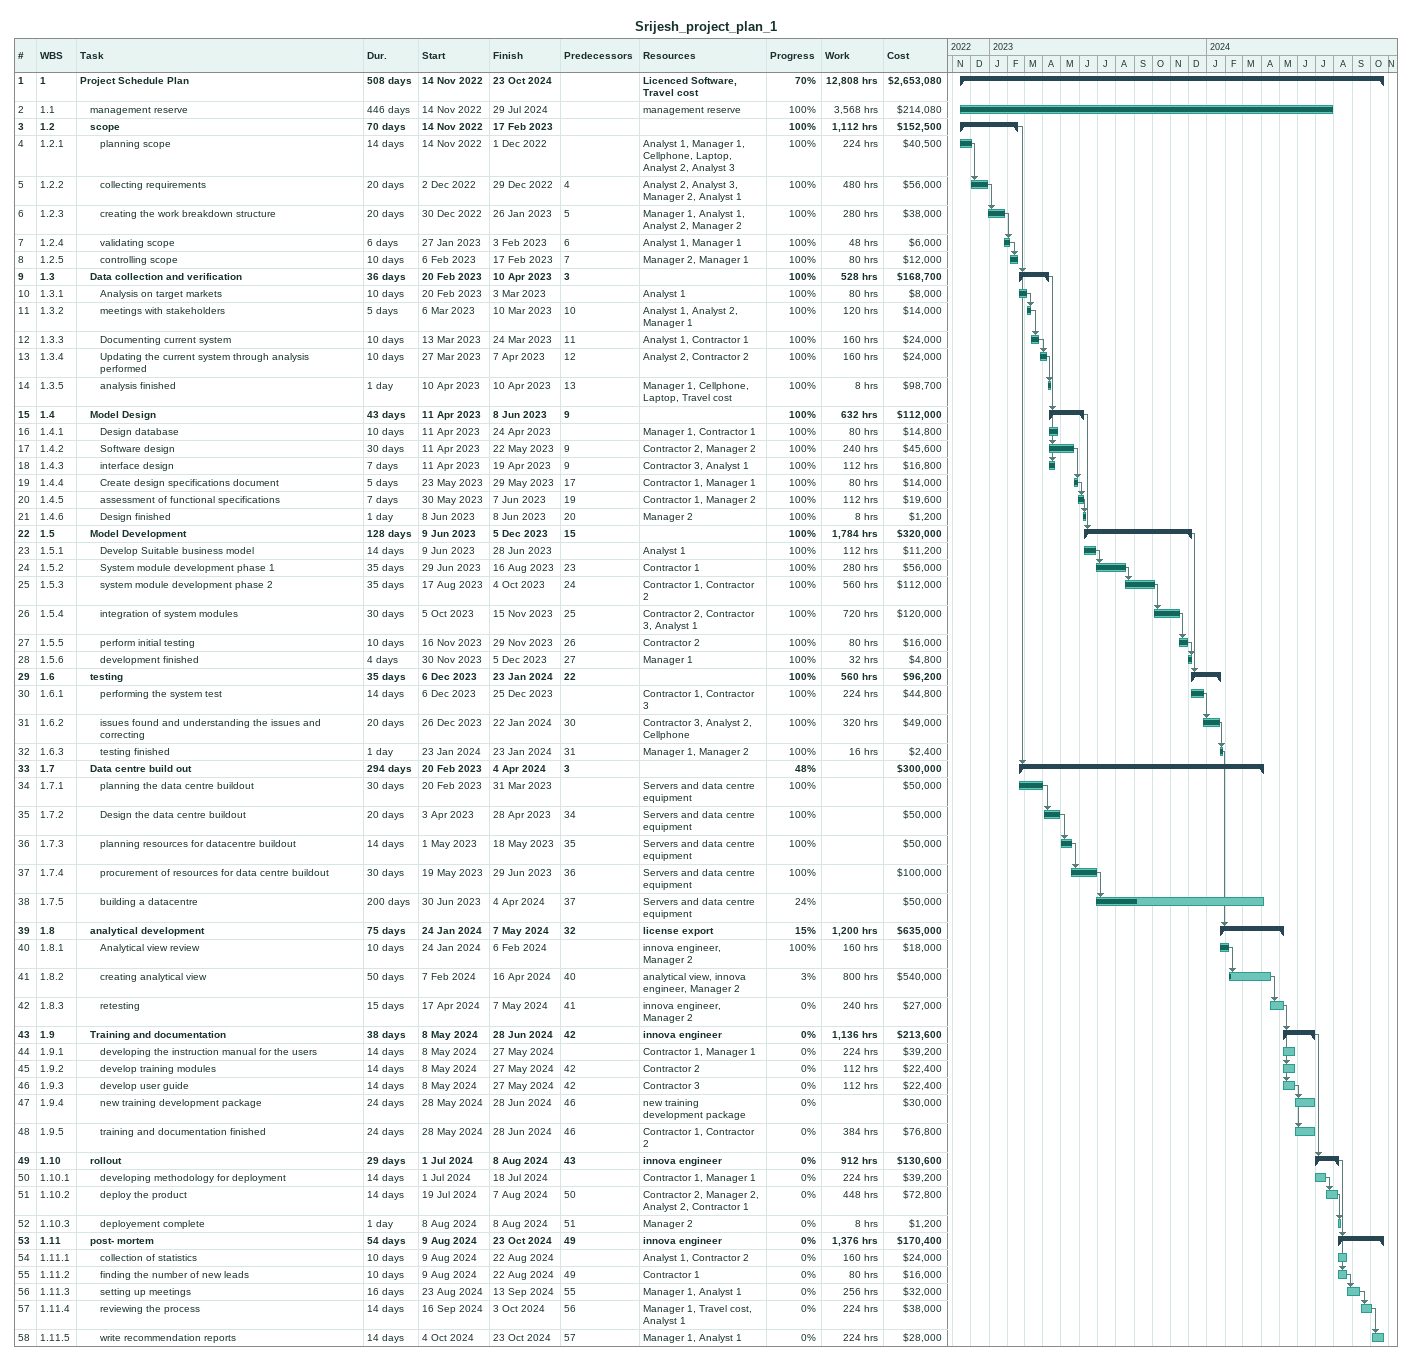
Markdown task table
Srijesh_project_plan_1

| ID | WBS | Task | Duration | Start | Finish | Predecessors | Resources | % complete | Work (h) | Cost ($) |
|---|---|---|---|---|---|---|---|---|---|---|
| 1 | 1 | **Project Schedule Plan** | 508d | 2022-11-14 | 2024-10-23 |  | Licenced Software, Travel cost | 70 | 12808 | 2653080 |
| 2 | 1.1 | management reserve | 446d | 2022-11-14 | 2024-07-29 |  | management reserve | 100 | 3568 | 214080 |
| 3 | 1.2 | **scope** | 70d | 2022-11-14 | 2023-02-17 |  |  | 100 | 1112 | 152500 |
| 4 | 1.2.1 | planning scope | 14d | 2022-11-14 | 2022-12-01 |  | Analyst 1, Manager 1, Cellphone, Laptop, Analyst 2, Analyst 3 | 100 | 224 | 40500 |
| 5 | 1.2.2 | collecting requirements | 20d | 2022-12-02 | 2022-12-29 | 4 | Analyst 2, Analyst 3, Manager 2, Analyst 1 | 100 | 480 | 56000 |
| 6 | 1.2.3 | creating the work breakdown structure | 20d | 2022-12-30 | 2023-01-26 | 5 | Manager 1, Analyst 1, Analyst 2, Manager 2 | 100 | 280 | 38000 |
| 7 | 1.2.4 | validating scope | 6d | 2023-01-27 | 2023-02-03 | 6 | Analyst 1, Manager 1 | 100 | 48 | 6000 |
| 8 | 1.2.5 | controlling scope | 10d | 2023-02-06 | 2023-02-17 | 7 | Manager 2, Manager 1 | 100 | 80 | 12000 |
| 9 | 1.3 | **Data collection and verification** | 36d | 2023-02-20 | 2023-04-10 | 3 |  | 100 | 528 | 168700 |
| 10 | 1.3.1 | Analysis on target markets | 10d | 2023-02-20 | 2023-03-03 |  | Analyst 1 | 100 | 80 | 8000 |
| 11 | 1.3.2 | meetings with stakeholders | 5d | 2023-03-06 | 2023-03-10 | 10 | Analyst 1, Analyst 2, Manager 1 | 100 | 120 | 14000 |
| 12 | 1.3.3 | Documenting current system | 10d | 2023-03-13 | 2023-03-24 | 11 | Analyst 1, Contractor 1 | 100 | 160 | 24000 |
| 13 | 1.3.4 | Updating the current system through analysis performed | 10d | 2023-03-27 | 2023-04-07 | 12 | Analyst 2, Contractor 2 | 100 | 160 | 24000 |
| 14 | 1.3.5 | analysis finished | 1d | 2023-04-10 | 2023-04-10 | 13 | Manager 1, Cellphone, Laptop, Travel cost | 100 | 8 | 98700 |
| 15 | 1.4 | **Model Design** | 43d | 2023-04-11 | 2023-06-08 | 9 |  | 100 | 632 | 112000 |
| 16 | 1.4.1 | Design database | 10d | 2023-04-11 | 2023-04-24 |  | Manager 1, Contractor 1 | 100 | 80 | 14800 |
| 17 | 1.4.2 | Software design | 30d | 2023-04-11 | 2023-05-22 | 9 | Contractor 2, Manager 2 | 100 | 240 | 45600 |
| 18 | 1.4.3 | interface design | 7d | 2023-04-11 | 2023-04-19 | 9 | Contractor 3, Analyst 1 | 100 | 112 | 16800 |
| 19 | 1.4.4 | Create design specifications document | 5d | 2023-05-23 | 2023-05-29 | 17 | Contractor 1, Manager 1 | 100 | 80 | 14000 |
| 20 | 1.4.5 | assessment of functional specifications | 7d | 2023-05-30 | 2023-06-07 | 19 | Contractor 1, Manager 2 | 100 | 112 | 19600 |
| 21 | 1.4.6 | Design finished | 1d | 2023-06-08 | 2023-06-08 | 20 | Manager 2 | 100 | 8 | 1200 |
| 22 | 1.5 | **Model Development** | 128d | 2023-06-09 | 2023-12-05 | 15 |  | 100 | 1784 | 320000 |
| 23 | 1.5.1 | Develop Suitable business model | 14d | 2023-06-09 | 2023-06-28 |  | Analyst 1 | 100 | 112 | 11200 |
| 24 | 1.5.2 | System module development phase 1 | 35d | 2023-06-29 | 2023-08-16 | 23 | Contractor 1 | 100 | 280 | 56000 |
| 25 | 1.5.3 | system module development phase 2 | 35d | 2023-08-17 | 2023-10-04 | 24 | Contractor 1, Contractor 2 | 100 | 560 | 112000 |
| 26 | 1.5.4 | integration of system modules | 30d | 2023-10-05 | 2023-11-15 | 25 | Contractor 2, Contractor 3, Analyst 1 | 100 | 720 | 120000 |
| 27 | 1.5.5 | perform initial testing | 10d | 2023-11-16 | 2023-11-29 | 26 | Contractor 2 | 100 | 80 | 16000 |
| 28 | 1.5.6 | development finished | 4d | 2023-11-30 | 2023-12-05 | 27 | Manager 1 | 100 | 32 | 4800 |
| 29 | 1.6 | **testing** | 35d | 2023-12-06 | 2024-01-23 | 22 |  | 100 | 560 | 96200 |
| 30 | 1.6.1 | performing the system test | 14d | 2023-12-06 | 2023-12-25 |  | Contractor 1, Contractor 3 | 100 | 224 | 44800 |
| 31 | 1.6.2 | issues found and understanding the issues and correcting | 20d | 2023-12-26 | 2024-01-22 | 30 | Contractor 3, Analyst 2, Cellphone | 100 | 320 | 49000 |
| 32 | 1.6.3 | testing finished | 1d | 2024-01-23 | 2024-01-23 | 31 | Manager 1, Manager 2 | 100 | 16 | 2400 |
| 33 | 1.7 | **Data centre build out** | 294d | 2023-02-20 | 2024-04-04 | 3 |  | 48 |  | 300000 |
| 34 | 1.7.1 | planning the data centre buildout | 30d | 2023-02-20 | 2023-03-31 |  | Servers and data centre equipment | 100 |  | 50000 |
| 35 | 1.7.2 | Design the data centre buildout | 20d | 2023-04-03 | 2023-04-28 | 34 | Servers and data centre equipment | 100 |  | 50000 |
| 36 | 1.7.3 | planning resources for datacentre buildout | 14d | 2023-05-01 | 2023-05-18 | 35 | Servers and data centre equipment | 100 |  | 50000 |
| 37 | 1.7.4 | procurement of resources for data centre buildout | 30d | 2023-05-19 | 2023-06-29 | 36 | Servers and data centre equipment | 100 |  | 100000 |
| 38 | 1.7.5 | building a datacentre | 200d | 2023-06-30 | 2024-04-04 | 37 | Servers and data centre equipment | 24 |  | 50000 |
| 39 | 1.8 | **analytical development** | 75d | 2024-01-24 | 2024-05-07 | 32 | license export | 15 | 1200 | 635000 |
| 40 | 1.8.1 | Analytical view review | 10d | 2024-01-24 | 2024-02-06 |  | innova engineer, Manager 2 | 100 | 160 | 18000 |
| 41 | 1.8.2 | creating analytical view | 50d | 2024-02-07 | 2024-04-16 | 40 | analytical view, innova engineer, Manager 2 | 3 | 800 | 540000 |
| 42 | 1.8.3 | retesting | 15d | 2024-04-17 | 2024-05-07 | 41 | innova engineer, Manager 2 | 0 | 240 | 27000 |
| 43 | 1.9 | **Training and documentation** | 38d | 2024-05-08 | 2024-06-28 | 42 | innova engineer | 0 | 1136 | 213600 |
| 44 | 1.9.1 | developing the instruction manual for the users | 14d | 2024-05-08 | 2024-05-27 |  | Contractor 1, Manager 1 | 0 | 224 | 39200 |
| 45 | 1.9.2 | develop training modules | 14d | 2024-05-08 | 2024-05-27 | 42 | Contractor 2 | 0 | 112 | 22400 |
| 46 | 1.9.3 | develop user guide | 14d | 2024-05-08 | 2024-05-27 | 42 | Contractor 3 | 0 | 112 | 22400 |
| 47 | 1.9.4 | new training development package | 24d | 2024-05-28 | 2024-06-28 | 46 | new training development package | 0 |  | 30000 |
| 48 | 1.9.5 | training and documentation finished | 24d | 2024-05-28 | 2024-06-28 | 46 | Contractor 1, Contractor 2 | 0 | 384 | 76800 |
| 49 | 1.10 | **rollout** | 29d | 2024-07-01 | 2024-08-08 | 43 | innova engineer | 0 | 912 | 130600 |
| 50 | 1.10.1 | developing methodology for deployment | 14d | 2024-07-01 | 2024-07-18 |  | Contractor 1, Manager 1 | 0 | 224 | 39200 |
| 51 | 1.10.2 | deploy the product | 14d | 2024-07-19 | 2024-08-07 | 50 | Contractor 2, Manager 2, Analyst 2, Contractor 1 | 0 | 448 | 72800 |
| 52 | 1.10.3 | deployement complete | 1d | 2024-08-08 | 2024-08-08 | 51 | Manager 2 | 0 | 8 | 1200 |
| 53 | 1.11 | **post- mortem** | 54d | 2024-08-09 | 2024-10-23 | 49 | innova engineer | 0 | 1376 | 170400 |
| 54 | 1.11.1 | collection of statistics | 10d | 2024-08-09 | 2024-08-22 |  | Analyst 1, Contractor 2 | 0 | 160 | 24000 |
| 55 | 1.11.2 | finding the number of new leads | 10d | 2024-08-09 | 2024-08-22 | 49 | Contractor 1 | 0 | 80 | 16000 |
| 56 | 1.11.3 | setting up meetings | 16d | 2024-08-23 | 2024-09-13 | 55 | Manager 1, Analyst 1 | 0 | 256 | 32000 |
| 57 | 1.11.4 | reviewing the process | 14d | 2024-09-16 | 2024-10-03 | 56 | Manager 1, Travel cost, Analyst 1 | 0 | 224 | 38000 |
| 58 | 1.11.5 | write recommendation reports | 14d | 2024-10-04 | 2024-10-23 | 57 | Manager 1, Analyst 1 | 0 | 224 | 28000 |
